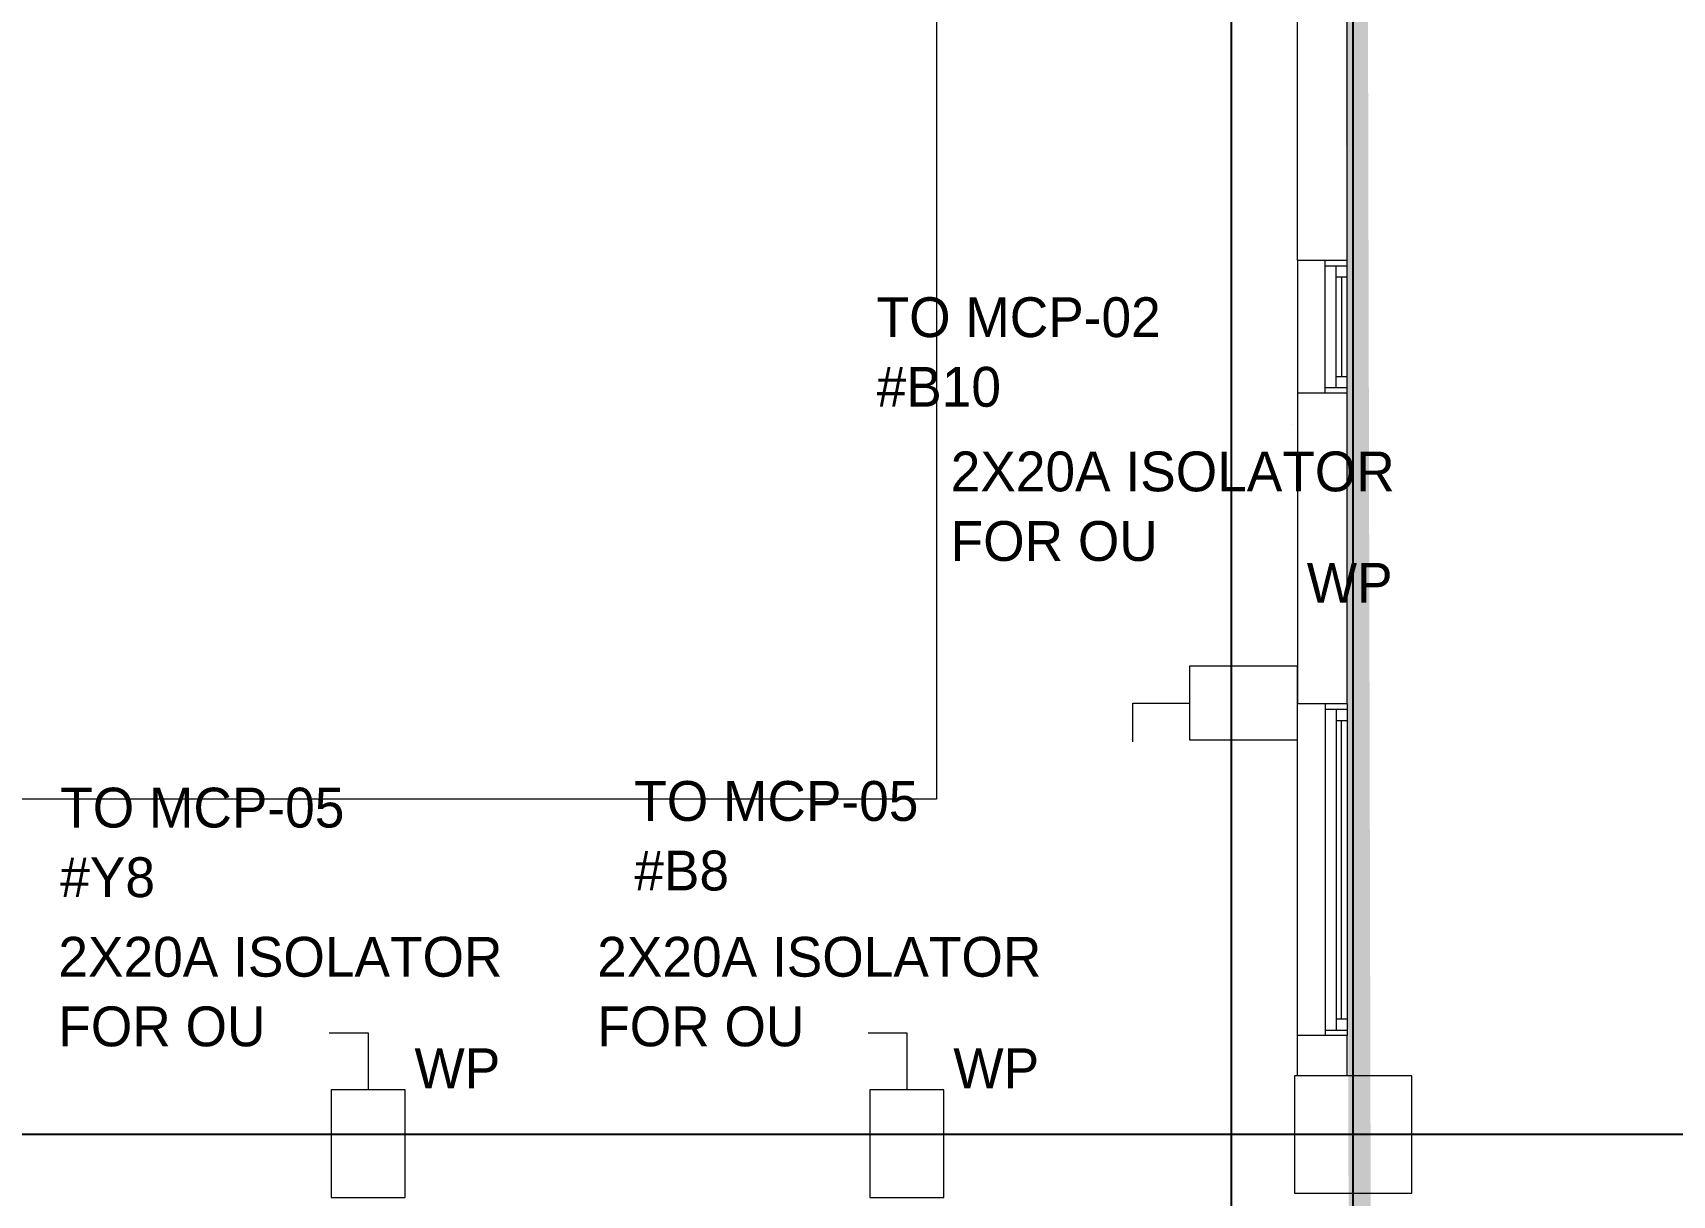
# Model space of a CAD drawing. Header units: metres. Extents: x 75097 to 220695, y -1557923 to -1361206.
# Drawn here: x 153344 to 160756, y -1426163 to -1420907 of the extents above; entities that cross this region are included whole.
import ezdxf

# ---------------------------------------------------------------- set-up
doc = ezdxf.new("R2010")
doc.units = ezdxf.units.M
doc.linetypes.add('DASHED2', pattern=[0.375, 0.25, -0.125])
doc.layers.get('0').update_dxf_attribs({"lineweight": 0})
for name, color, linetype, lineweight in [('A-100 - Copy$0$Aluminum', 8, 'Continuous', 0), ('A-100 - Copy$0$Proj', 8, 'Continuous', 0), ('A-100 - Copy$0$Structure', 8, 'Continuous', 9), ('A-100 - Copy$0$Tiles', 8, 'Continuous', 0), ('A-100 - Copy$0$Walls', 8, 'Continuous', 0)]:
    doc.layers.add(name, color=color, linetype=linetype, lineweight=lineweight)
doc.layers.add('A-100 - Copy$0$axes', color=8, linetype='Continuous')
doc.layers.add('E-POWR', color=7, linetype='Continuous', lineweight=9, true_color=0x4e7e3e)
doc.layers.add('E-POWR-IDEN _1-100_', color=7, linetype='Continuous', lineweight=9, true_color=0x4e7e3e)
doc.styles.add('Optima_5', font='', dxfattribs={"height": 3.001645})
doc.styles.get('Optima_5').set_extended_font_data('Optima')

# ---------------------------------------------------------------- blocks, each defined once
blk = doc.blocks.new('GI-041_dwg__U120-3902841-GI-041')
at = {"layer": 'E-POWR', "flags": 128}
blk.add_lwpolyline([(-0.1145, 0), (0.1145, 0), (0.1145, 0.1572), (-0.1145, 0.1572)], close=True, dxfattribs=at)
blk.add_lwpolyline([(0.2354, 0.1613), (0.2354, 0.0786), (0.1145, 0.0786)], dxfattribs=at)
blk = doc.blocks.new('A-100 - Copy')
at = {"layer": 'A-100 - Copy$0$Aluminum'}
for p, q in [((159186.2, -1422535.7, 0), (159186.2, -1421935.7, 0)), ((159186.2, -1421960.7, 0), (159286.2, -1421960.7, 0)), ((159236.2, -1422510.7, 0), (159236.2, -1421960.7, 0)), ((159286.2, -1422535.7, 0), (159286.2, -1421935.7, 0)), ((159236.2, -1422010.7, 0), (159286.2, -1422010.7, 0)), ((159261.2, -1422010.7, 0), (159261.2, -1422460.7, 0)), ((159186.2, -1422510.7, 0), (159286.2, -1422510.7, 0)), ((159236.2, -1422460.7, 0), (159286.2, -1422460.7, 0)), ((159186.2, -1423940.7, 0), (159186.2, -1425440.7, 0)), ((159186.2, -1423965.7, 0), (159286.2, -1423965.7, 0)), ((159236.2, -1423965.7, 0), (159236.2, -1425415.7, 0)), ((159286.2, -1423940.7, 0), (159286.2, -1425440.7, 0)), ((159236.2, -1424015.7, 0), (159286.2, -1424015.7, 0)), ((159261.2, -1425365.7, 0), (159261.2, -1424015.7, 0)), ((159186.2, -1425415.7, 0), (159286.2, -1425415.7, 0)), ((159236.2, -1425365.7, 0), (159286.2, -1425365.7, 0))]:
    blk.add_line(p, q, dxfattribs=at)
at = {"layer": 'A-100 - Copy$0$axes'}
for p, q in [((158763.3, -1477297.4, 0), (158763.3, -1391762.7, 0)), ((159313.3, -1477297.4, 0), (159313.3, -1391762.7, 0)), ((178940.3, -1425887.7, 2.4), (96042.2, -1425887.7, 2.4))]:
    blk.add_line(p, q, dxfattribs=at)
at = {"layer": 'A-100 - Copy$0$Proj'}
for p, q in [((159061.2, -1421935.7, 0), (159061.2, -1422535.7, 0)), ((159061.2, -1425440.7, 0), (159061.2, -1423940.7, 0))]:
    blk.add_line(p, q, dxfattribs=at)
at = {"layer": 'A-100 - Copy$0$Proj', "elevation": 2.4}
blk.add_lwpolyline([(157430.3, -1413062.7), (157430.3, -1424372.7), (116466.7, -1424372.7), (116466.7, -1413062.7)], close=True, dxfattribs=at)
at = {"layer": 'A-100 - Copy$0$Structure', "elevation": 0}
blk.add_lwpolyline([(159048.3, -1426152.7), (159578.3, -1426152.7), (159578.3, -1425622.7), (159048.3, -1425622.7)], close=True, dxfattribs=at)
at = {"layer": 'A-100 - Copy$0$Tiles'}
blk.add_line((159036.2, -1422675.7, 0), (159036.2, -1422675.7, 0), dxfattribs=at)
at = {"layer": 'A-100 - Copy$0$Walls'}
for p, q in [((159061.2, -1421935.7, 0), (159061.2, -1420562.2, 0)), ((159286.2, -1421935.7, 0), (159286.2, -1420562.2, 0)), ((159286.2, -1421935.7, 0), (159061.2, -1421935.7, 0)), ((159286.2, -1422535.7, 0), (159061.2, -1422535.7, 0)), ((159061.2, -1422535.7, 0), (159061.2, -1423940.7, 0)), ((159286.2, -1423940.7, 0), (159286.2, -1422535.7, 0)), ((159286.2, -1423940.7, 0), (159061.2, -1423940.7, 0)), ((159286.2, -1425440.7, 0), (159061.2, -1425440.7, 0)), ((159061.2, -1425622.7, 0), (159061.2, -1425440.7, 0)), ((159286.2, -1425622.7, 0), (159286.2, -1425440.7, 0))]:
    blk.add_line(p, q, dxfattribs=at)

msp = doc.modelspace()

# ---------------------------------------------------------------- linework, layer by layer
at = {"layer": 'E-POWR', "color": 240, "linetype": 'DASHED2', "ltscale": 500, "true_color": 0xf10e52, "const_width": 100, "elevation": 2.4}
msp.add_lwpolyline([(115298.3, -1413281.4), (159313.3, -1413281.4), (159393.3, -1448612.7), (173978.3, -1448457.7), (173978.3, -1433902.7), (175258.3, -1433902.7), (175258.3, -1404237.7), (173964.3, -1404237.7), (173978.3, -1396822.7), (166814.4, -1396822.7), (166814.4, -1395572.7), (144628.7, -1395572.7), (144628.7, -1391327.7), (116969, -1391327.7), (116997.3, -1391802.7)], dxfattribs=at)

# ---------------------------------------------------------------- block references
at = {"color": 85, "xscale": 2127.341102341351, "yscale": 2127.341102341351, "zscale": 2127.341102341351}
for p, rotation in [((158817.6, -1423770, 0), 179.9999999997953), ((155027, -1425929.1, 0), 89.99999999978158), ((157463.3, -1425929.1, 0), 89.99999999978158)]:
    msp.add_blockref('GI-041_dwg__U120-3902841-GI-041', p, dxfattribs=dict(at, rotation=rotation))

# ---------------------------------------------------------------- texts
at = {"layer": 'E-POWR-IDEN _1-100_', "attachment_point": 1, "rotation": 360, "line_spacing_factor": 1.047943, "style": 'Optima_5'}
for s, insert, char_height, width in [('TO MCP-02 \\P#B10', (157158.8, -1422102.7), 180.1, 2475.925), ('2X20A ISOLATOR\\PFOR OU', (157493.6, -1422800, 0), 180.099, 2475.925), ('WP', (159103.6, -1423304, 0), 180.1, 3.637978807091713e-12), ('TO MCP-05 \\P#B8', (156063.2, -1424290, 2.4), 180.1, 2475.925), ('TO MCP-05 \\P#Y8', (153467.8, -1424320.1, 2.4), 180.1, 2475.925), ('2X20A ISOLATOR\\PFOR OU', (153459.3, -1424994.6, 0), 180.099, 2475.925), ('2X20A ISOLATOR\\PFOR OU', (155895.6, -1424994.6, 0), 180.099, 2475.925), ('WP', (155069.4, -1425498.6), 180.1, 3.637978807091713e-12), ('WP', (157505.7, -1425498.6, 0), 180.1, 3.637978807091713e-12)]:
    msp.add_mtext(s, dxfattribs=dict(at, insert=insert, char_height=char_height, width=width))

# ---------------------------------------------------------------- next in the draw order: block references
msp.add_blockref('A-100 - Copy', (0, 0))

doc.saveas('drawing.dxf')
